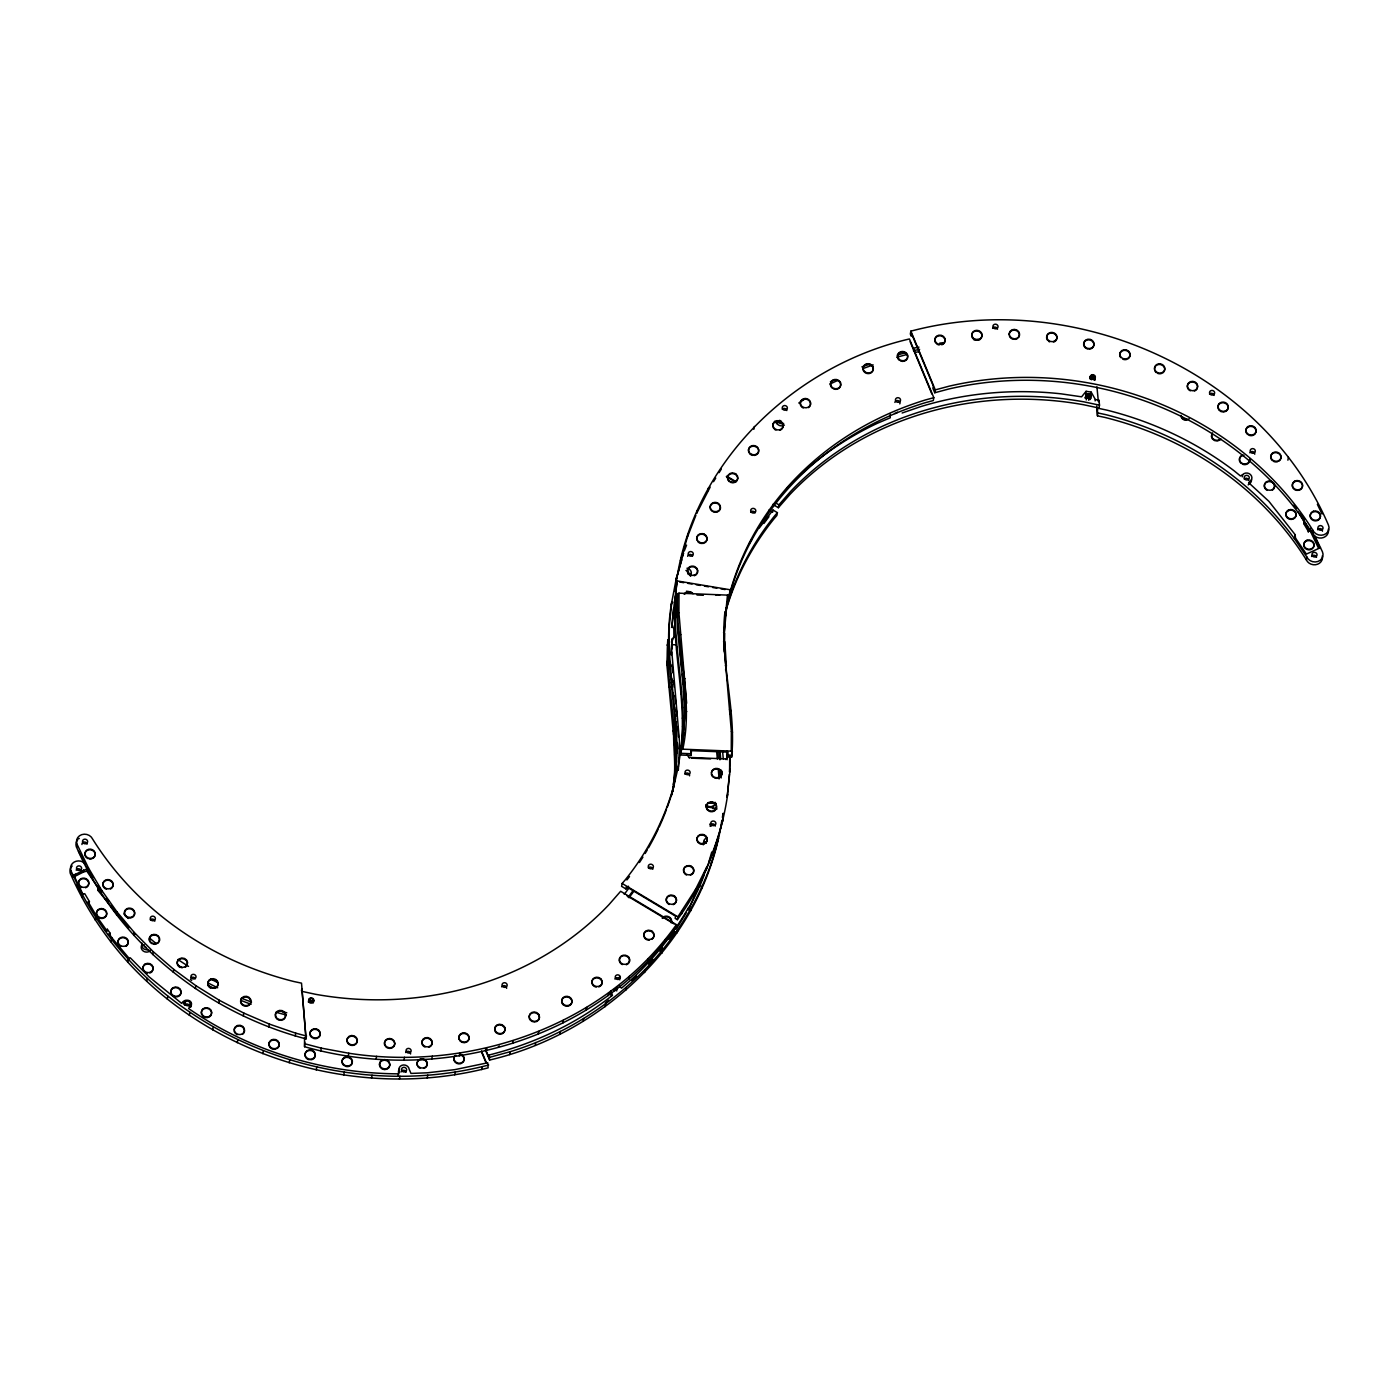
<?xml version="1.0" encoding="UTF-8"?>
<svg xmlns="http://www.w3.org/2000/svg" width="1399" height="1399" viewBox="0 0 1399 1399"><rect width="100%" height="100%" fill="white"/><g stroke="black" fill="none" stroke-linecap="round" stroke-linejoin="round"><path stroke-width="1.5" d="M671.695 794.824C682.345 743.341 665.924 691.456 667.778 639.693L666.868 664.612L673.514 735.017M671.852 794.789C686.384 730.785 659.803 665.994 671.835 601.762L668.862 629.655M672.692 791.309C684.706 736.678 666.956 681.733 669.404 626.787M671.905 639.256L671.293 654.872L671.905 639.256L673.898 637.245L673.811 629.218L672.202 624.584L674.388 602.147M677.256 580.952C668.774 636.685 688.763 692.313 681.103 747.993C687.399 692.225 667.76 636.615 677.256 580.952L730.313 589.783L729.771 592.651M724.979 611.555C719.313 660.171 736.469 708.471 731.642 757.069L727.078 756.876L727.777 752.12L691.578 750.668L690.896 755.425L680.439 755.005C691.736 702.438 675.105 649.538 676.854 596.708L677.641 593.683L679.022 593.176L727.48 595.117L728.669 595.729L725.364 616.452L727.48 595.117M677.641 593.683C675.07 645.726 694.044 697.436 682.799 749.182L681.4 749.689L680.439 755.005M684.478 707.911L685.265 703.749L686.647 703.19L678.917 612.71L679.022 593.176M690.896 755.425L690.931 749.619M721.15 777.984L720.835 769.765M721.692 775.133L721.709 770.866L721.167 773.734M727.095 759.744L727.113 751.071M727.655 752.645L727.637 756.894L725.521 759.517M729.701 755.408L729.596 772.213L730.208 756.737M732.429 751.735L731.257 751.123L731.362 731.59L723.633 641.109L724.804 641.669L726.361 665.889L725.574 670.069M731.642 757.069L731.66 752.924M398.208 1076.058L398.925 1069.973A5.194 4.652 10.7 0 1 403.472 1064.971A5.194 4.652 10.7 0 1 409.19 1069.291L410.974 1073.435L427.447 1072.788L454.745 1069.658L487.744 1062.785L488.129 1067.857C360.732 1100.698 216.723 1059.585 127.781 962.127L128.323 959.277L130.282 957.825L149.081 976.852L181.643 1003.38C184.616 997.872 194.531 999.778 190.596 1007.158L190.894 1005.374M190.876 1006.283L191.313 1003.135M309.546 1002.593L308.794 999.813L310.875 998.501A2.588 2.326 10.7 0 1 312.764 999.061L313.166 1002.349M1009.151 335.06L1009.186 333.854A5.159 4.634 10.7 0 1 1019.381 334.378M1090.818 395.76L1088.562 398.26A2.588 2.326 10.7 0 1 1086.656 397.701C1083.088 394.693 1090.188 391.458 1090.818 395.76C1092.339 403.454 1087.897 391.318 1085.292 397.736A2.588 2.326 10.7 0 1 1090.276 399.24M1090.276 378.412C1089.034 372.484 1099.159 376.961 1093.616 379.846M672.237 641.599L672.342 639.885L671.625 649.311M673.269 784.489C676.731 765.288 672.587 745.807 673.846 726.711M674.738 780.974L675.035 776.742M678.55 762.298L678.847 758.031M678.358 770.062L679.564 742.484L671.835 652.004M724.927 622.782L723.913 637.542L726.151 612.272M398.925 1069.973L398.628 1073.837C324.218 1073.575 249.861 1050.999 188.638 1008.557L191.296 1004.045M671.782 626.804L673.566 608.46M675.822 585.709L675.245 591.637L676.364 582.841L675.822 585.709C691.158 464.241 792.341 366.031 909.402 338.96L933.815 397.701L933.273 400.569L925.106 402.755A317.59 285.204 10.7 0 0 729.946 593.526L728.284 600.468L730.488 590.658A317.59 285.204 10.7 0 1 925.648 399.887L933.815 397.701M729.404 774.294L727.165 797.238L730.138 769.345M728.057 598.755L728.669 595.729M677.92 768.873L681.645 745.125M681.4 749.689L685.37 712.039L683.709 679.529L685.055 678.585M725.382 614.441L726.308 607.691M301.45 990.859L301.869 988.621L306.049 1038.897C206.597 1012.754 117.726 942.454 76.578 847.269A8.446 7.59 10.7 0 1 77.697 839.767M1248.24 484.928L1249.814 481.536A5.194 4.652 10.7 0 0 1250.461 474.558A5.194 4.652 10.7 0 0 1242.697 474.611L1240.423 475.957L1234.145 470.816A322.767 289.855 10.7 0 0 1106.731 410.099L1097.55 408.141L1097.131 410.379L1096.729 406.042M1098.862 401.286L1099.037 400.324L1095.365 399.537L1091.185 392.122L1086.096 391.3L1081.602 396.826L1061.194 393.853A322.767 289.855 10.7 0 0 920.787 406.584L902.128 413.002M127.781 962.127C104.226 935.966 84.709 906.272 70.58 874.008L71.122 871.157A8.446 7.59 10.7 0 1 84.605 863.131M76.578 847.269L77.12 844.419A8.446 7.59 10.7 0 1 81.702 834.643A8.446 7.59 10.7 0 1 92.684 839.173A317.59 285.204 10.7 0 0 294 981.556L301.519 983.147L306.049 1038.897M74.864 877.173L75.406 874.305L87.175 868.814L93.243 877.75M82.996 894.363L73.64 874.952L73.22 877.19L83.101 872.224L83.52 869.986M81.876 897.459L82.419 894.608L71.122 871.157M128.743 928.044L97.93 890.394L97.685 887.141L86.755 871.052L87.175 868.814M77.12 844.419L88.417 867.87L87.875 870.72L86.581 866.611M88.994 903.806L89.414 901.568L84.727 893.664L82.419 894.608C157.877 1035.715 335.83 1105.175 488.671 1065.006M97.93 890.394L98.367 888.173L100.973 891.495M95.237 920.07L95.779 917.202M96.496 918.916L96.916 916.695L88.277 902.093M101.235 893.331L101.777 890.463L88.417 867.87M106.936 931.507L107.356 929.268L105.205 930.475M109.856 935.634L110.276 933.395L107.356 929.268M110.573 941.667L112.165 938.169L129.303 958.542M101.777 890.463L117.114 912.078L116.572 914.929L117.621 914.281M117.114 912.078L134.321 932.521L133.779 935.389L134.759 934.672M146.72 981.294L147.262 978.443M152.718 954.555L153.26 951.705L134.321 932.521M167.285 999.061L167.828 996.193M173.284 972.322L173.826 969.455L153.26 951.705M183.916 1001.876L183.496 1004.097L184.021 1003.345M184.738 1002.733L185.158 1000.495M189.337 1015.272L189.879 1012.421M195.335 988.533L195.877 985.683L173.826 969.455M212.718 1029.856L213.26 1027.006M218.716 1003.118L219.258 1000.25L195.877 985.683M237.253 1042.692L237.795 1039.824M243.269 1015.954L243.793 1013.086L219.258 1000.25M262.82 1053.692L263.362 1050.824M268.818 1026.953L269.36 1024.085L243.793 1013.086M289.208 1062.785L289.75 1059.917M295.206 1036.047L295.749 1033.179L269.36 1024.085M308.794 999.813L308.375 1002.051L310.438 1000.74A2.588 2.326 10.7 0 1 312.344 1001.299L313.131 1002.296L313.551 1000.058M308.724 1001.544L309.144 999.306M309.214 1001.142L309.634 998.903M309.791 1000.862L310.211 998.624M312.362 1001.317L312.764 999.061M304.755 1042.028L304.562 1046.714C436.82 1084.487 594.488 1042.028 675.857 927.502L676.399 924.652L620.649 891.285L609.002 904.593A317.59 285.204 10.7 0 1 315.509 994.287L301.974 991.384M312.799 1001.754L313.236 999.516M304.562 1046.714L304.51 1037.516M313.289 1002.891L313.708 1000.652M316.244 1069.903L316.786 1067.052M320.773 1050.981L321.298 1048.131L305.104 1043.864M343.752 1075.027L344.294 1072.159M348.281 1056.088L348.823 1053.237C470.081 1071.949 604.071 1026.586 676.399 924.652M371.539 1078.069L372.082 1075.219M376.069 1059.148L376.611 1056.297M399.432 1079.066L399.974 1076.198M403.961 1060.145L404.503 1057.277M427.22 1077.982L427.762 1075.114M431.749 1059.043L432.291 1056.193M454.727 1074.817L455.27 1071.949M459.257 1055.895L459.799 1053.027M481.763 1069.605L482.305 1066.737M486.292 1050.684L486.835 1047.816M610.576 990.894L612.465 995.301C576.405 1023.858 533.771 1043.794 489.23 1054.968L488.811 1057.207L485.47 1049.198M721.867 820.269C704.327 938.886 604.106 1033.336 489.598 1060.04L489.23 1054.968M509.638 1054.566L510.18 1051.698C609.422 1021.34 694.551 940.513 718.474 837.984L717.932 840.834M512.681 1043.444L513.223 1040.594M535.187 1045.368L535.73 1042.5M538.23 1034.263L538.772 1031.395M559.722 1034.281L560.265 1031.413M562.783 1023.159L563.307 1020.308M583.103 1021.357L583.645 1018.489M586.146 1010.253L586.688 1007.385M682.974 555.77L683.516 552.92L676.014 579.938L681.803 559.81M681.068 558.166L680.526 561.016L687.486 536.849L695.88 515.322M673.584 786.553A317.59 285.204 10.7 0 1 624.741 880.478L622.135 883.468L621.593 886.336L625.983 888.96L628.396 886.197M674.86 602.917L675.402 600.049M687.486 536.849L688.028 533.998M671.66 627.434L672.202 624.584M667.673 660.433L666.868 664.612L668.057 665.172M668.722 654.854L669.264 652.004M674.72 628.116L675.262 625.266M676.731 617.449L677.518 613.269L678.917 612.71M697.192 510.513L696.65 513.363L710.167 487.114M625.983 888.96L626.402 886.721L675.577 916.153L675.157 918.374L677.343 919.685C704.274 882.961 721.062 839.33 727.707 794.37M673.898 637.245L671.363 642.106M605.137 1006.685L605.68 1003.835M608.18 995.581L608.722 992.73M669.544 682.415L668.757 686.594L669.929 687.101M670.593 676.836L671.135 673.968M676.591 650.098L677.133 647.23M678.62 639.413L679.407 635.251L680.788 634.639M707.946 490.717L708.489 487.866M674.913 721.132L675.437 718.264M680.911 694.376L681.435 691.526M682.922 683.709L683.709 679.529M625.703 990.387L626.245 987.537M628.746 979.283L629.288 976.415M674.615 755.093L675.402 750.913M676.451 745.335L676.994 742.467M682.45 718.596L682.992 715.728M674.72 763.399L675.507 759.22M676.574 753.641L677.099 750.773M682.572 726.903L683.097 724.035M684.583 716.218L685.37 712.039L686.769 711.566M675.105 774.731L675.647 771.863M683.132 737.308L683.919 733.146L685.3 732.744M677.623 770.115L678.165 767.264M644.642 972.55L645.184 969.699M647.685 961.445L648.227 958.595M689.34 758.066L687.066 754.533M753.816 429.301L754.358 426.45M727.375 602.147L726.833 604.998L730.313 589.783M661.832 953.314L662.374 950.463M664.875 942.209L665.417 939.359M674.948 931.524L668.739 939.376M677.343 919.685L677.885 916.835L695.583 889.362L706.88 866.715L706.338 869.566M677.168 932.801L677.693 929.933M681.68 913.879L682.222 911.011M784.402 425.086A5.194 4.652 10.7 0 1 777.179 423.845L777.599 421.624A5.194 4.652 10.7 0 0 783.65 423.407M688.203 910.032C701.441 880.583 715.186 850.697 722.986 819.062L722.444 821.913M690.511 911.134L691.054 908.283M695.041 892.212L695.583 889.362M729.876 714.347L730.663 710.167L729.491 709.66M699.413 887.561L699.955 884.693M725.416 612.447A317.59 285.204 10.7 0 1 774.259 518.522L776.865 515.532L777.407 512.664L773.017 510.04L772.598 512.279L768.96 510.093M701.808 888.487L702.35 885.637M710.972 865.002L711.514 862.151M778.351 507.715L778.893 504.847L790.54 491.539A317.59 285.204 10.7 0 1 1084.033 401.863L1099.492 405.168L1098.967 408.036L1083.491 404.713A317.59 285.204 10.7 0 0 789.998 494.407L778.351 507.715L772.773 504.374M715.484 846.08L716.026 843.23M722.636 816.159L723.178 813.291L722.391 817.418M837.004 380.738L829.974 384.06M934.742 392.752L935.284 389.884L949.344 386.124A317.59 285.204 10.7 0 1 1312.839 530.221A8.446 7.59 10.7 0 0 1323.839 534.768A8.446 7.59 10.7 0 0 1328.42 524.992C1261.566 369.144 1072.001 288.351 910.871 331.143L910.329 333.994L911.256 336.215L911.676 333.976L933.325 386.107L932.906 388.327L934.742 392.752L948.802 388.992A317.59 285.204 10.7 0 1 1299.828 514.71L1312.314 533.089A8.446 7.59 10.7 0 0 1328.316 529.119M1085.676 393.539L1086.096 391.3M1085.292 398.348L1085.904 394.92M1085.834 396.651L1086.254 394.413M1086.306 396.249L1086.726 394.011M1089.891 378.867L1090.311 376.628M1086.236 399.939L1086.656 397.701M1086.901 395.969L1087.32 393.749M1090.66 376.121C1088.317 380.003 1094.595 375.579 1094.805 379.706M1090.713 377.957L1091.133 375.719M1087.548 395.847L1087.967 393.609M1091.307 377.678L1091.727 375.439M1088.23 395.882L1088.649 393.644M1091.954 377.555L1092.374 375.317M1088.877 396.074L1089.296 393.836M1092.636 377.59L1093.056 375.352M1088.614 400.184L1088.999 398.173M1089.454 396.407L1089.873 394.168M1093.266 377.782L1093.703 375.544M1089.908 396.861L1090.328 394.623M1089.856 399.694L1090.66 395.165M1090.765 394.343L1091.185 392.122M1093.843 378.115L1094.28 375.876M1094.315 378.569L1094.735 376.331M1094.648 379.112L1095.067 376.873M1094.787 380.318L1095.225 377.468M1095.12 400.883L1095.365 399.537M1322.317 555.858A8.446 7.59 10.7 0 1 1306.316 559.827A317.59 285.204 10.7 0 0 1105 417.444L1097.481 415.853L1097.55 408.141M1242.277 476.849L1242.697 474.611M1287.884 460.184L1288.427 457.333M1294.757 536.954L1295.177 534.715L1268.963 501.402L1248.66 482.69L1249.814 481.536M1318.54 548.216L1310.129 530.746L1308.397 531.463L1303.711 523.541L1304.13 521.32L1308.817 529.224L1308.275 532.092M1306.316 559.827L1306.841 556.959L1294.372 538.58A317.59 285.204 10.7 0 0 1105.542 414.594L1098.023 412.985M1312.314 533.089L1312.839 530.221M671.293 604.63L676.556 577.087M674.353 602.339L676.347 591.952M678.463 766.005L673.041 789.421A317.59 285.204 10.7 0 1 667.201 807.538M709.048 861.382L711.741 852.026M342.038 1061.072L342.528 1059.288A5.159 4.634 10.7 0 1 352.373 1060.967L352.233 1062.82A5.159 4.634 10.7 0 1 351.166 1064.989M684.268 550.961L686.559 545.085M699.535 886.931L704.082 875.267M688.325 909.402L698.591 888.802M713.507 481.693L715.728 478.091M719.069 472.67L721.307 469.067M688.745 907.164C671.293 937.837 648.559 965.485 621.488 988.149L618.9 985.63M676.172 929.111L686.122 912.987M748.92 544.071L751.875 539.384M725.294 665.732L726.361 665.889M1212.531 432.886L1211.866 434.32A5.159 4.634 10.7 0 0 1219.648 440.195L1220.628 439.373M759.325 527.948L773.017 510.04M763.906 523.453L768.925 516.721M628.186 897.214L633.187 890.481M629.008 897.756L634.009 891.041M659.856 951.25L662.392 947.857M777.407 512.664L774.801 515.654A317.59 285.204 10.7 0 0 725.959 609.579M648.489 963.981L652.756 959.207M631.841 980.682L636.528 976.257M157.422 943.486L158.402 942.681A5.159 4.634 10.7 0 0 151.302 935.791L150.34 936.596A5.159 4.634 10.7 0 0 152.316 943.835M151.757 971.833L151.005 972.462A5.159 4.634 10.7 0 1 149.833 973.005M1226.818 410.589L1227.045 410.414A5.159 4.634 10.7 0 0 1226.224 403.839A5.159 4.634 10.7 0 0 1218.984 404.328L1218.302 405.343A5.159 4.634 10.7 0 0 1226.084 411.219M1220.732 438.761L1219.771 439.566A5.159 4.634 10.7 0 1 1211.989 433.69M132.87 916.957L133.43 916.502A5.159 4.634 10.7 0 0 130.806 908.93A5.159 4.634 10.7 0 0 124.406 914.002A5.159 4.634 10.7 0 0 132.433 917.289M126.015 946.266L127.012 945.479A5.159 4.634 10.7 0 0 126.697 939.184A5.159 4.634 10.7 0 0 119.754 938.677A5.159 4.634 10.7 0 0 118.845 944.867M605.295 1002.891L608.67 1000.215M798.777 403.017L805.509 398.54M110.416 889.012L111.5 888.33A5.159 4.634 10.7 0 0 110.993 881.195A5.159 4.634 10.7 0 0 103.334 882.612A5.159 4.634 10.7 0 0 106.499 889.257M1299.828 514.71L1300.895 514.08L1304.533 519.449M1294.372 538.58L1295.439 537.968L1295.177 534.715M110.661 906.587L111.728 905.992M113.581 910.714L114.666 910.119M108.125 934.602L110.276 933.395M830.411 381.822L833.979 379.863M85.496 887.77L86.668 887.228A5.159 4.634 10.7 0 0 87.752 880.758A5.159 4.634 10.7 0 0 80.547 879.516A5.159 4.634 10.7 0 0 79.481 885.987M312.694 1002.751L310.123 1002.926M87.14 902.6L89.414 901.568M1303.711 523.541L1304.847 523.034L1298.359 512.069M1308.817 529.224L1310.548 528.507M78.519 851.292L84.709 862.728M73.045 875.179L75.406 874.305M1320.481 547.708L1306.369 554.074L1295.439 537.968M861.906 366.87L869.706 364.072M863.428 368.409L873.186 364.894M83.101 872.224L86.755 871.052M897.319 354.996L905.38 352.793M896.899 357.235L906.972 354.472M490.14 1057.189L510.18 1051.698M912.708 348.316L918.951 347.127M913.442 350.589L919.633 349.383M915.086 352.426L919.213 351.621M939.743 343.105L943.975 342.633M973.669 339.695L980.087 339.45M696.982 595.012L703.382 595.274M671.66 644.659L675.909 644.817M682.799 749.182L731.257 751.123M680.718 753.309L691.001 753.729M727.2 755.18L731.747 755.355M689.445 757.436L725.644 758.888M691.456 758.153L710.622 758.923M707.754 803.078L716.183 803.428M673.059 730.89L674.126 731.03M679.687 582.019L683.814 582.701M687.941 583.383L692.068 584.065M696.195 584.765L700.322 585.447M704.449 586.129L708.576 586.811M712.703 587.51L716.83 588.192M720.957 588.874L725.084 589.556M686.472 591.2L690.599 591.882M706.338 806.768L716.655 808.482M712.616 808.465L716.848 809.164M321.298 1048.131L348.823 1053.237M295.749 1033.179L306.591 1036.047M713.193 511.859L714.487 512.244A5.159 4.634 10.7 0 0 718.456 504.13L717.302 503.465A5.159 4.634 10.7 0 0 712.039 511.195M731.362 731.59L732.551 732.149M666.991 645.026L668.162 645.639M723.51 632.733L724.699 633.38L724.402 651.899M750.686 454.553L751.49 455.007A5.159 4.634 10.7 0 0 752.767 455.392M686.524 875.005L685.37 874.34A5.159 4.634 10.7 0 1 689.34 866.226L690.634 866.611A5.159 4.634 10.7 0 1 690.459 875.214M668.057 903.806L669.212 904.471M775.955 503.098L778.893 504.847M726.728 476.132L735.822 481.571M726.308 476.587L735.612 482.148M622.135 883.468L677.885 916.835M626.752 895.622L674.108 923.952M190.421 979.44L191.698 980.384M1090.59 378.954L1091.063 379.409A2.588 2.326 10.7 0 0 1091.64 379.741M774.591 421.326L777.179 423.845M774.591 429.301L774.714 429.423A5.159 4.634 10.7 0 0 775.868 430.105M122.885 920.559L126.854 925.264M106.219 898.158L108.842 901.498M1293.865 505.126L1296.208 508.432M96.916 916.695L106.272 929.88M109.209 934.007L112.165 938.169M98.052 885.515L100.221 889.152M1317.368 504.339L1322.038 514.045M1314.868 536.044L1322.422 551.731A8.446 7.59 10.7 0 1 1317.841 561.506A8.446 7.59 10.7 0 1 1306.841 556.959M1311.475 530.448L1319.904 547.918M76.962 884.955L81.632 894.661M610.156 993.133L611.415 996.071M910.871 331.143L935.284 389.884M910.189 341.793L931.856 393.923M485.54 1050.247L489.598 1060.04M481.501 1050.999L486.502 1063.013M481.623 1052.188L485.68 1061.981M459.099 1039.614L458.785 1038.425A5.159 4.634 10.7 0 1 468.682 1036.554L469.015 1037.743A5.159 4.634 10.7 0 1 459.764 1040.699M673.968 739.144L675.105 749.462M717.635 751.228L718.247 757.454M716.55 750.686L717.355 758.992M679.704 647.142L681.925 669.964M682.327 674.126L683.342 684.496M673.566 680.876L674.178 687.101M674.983 695.408L675.804 703.714M676.417 709.94L677.011 716.166M673.129 692.697L673.531 696.842M674.545 707.212L674.948 711.374M675.962 721.744L676.364 725.906M1099.037 400.324L1099.492 405.168M1096.938 386.876L1098.355 401.688M1096.676 407.389L1097.481 415.853M673.164 720.52L673.566 724.699M722.566 750.896L723.266 758.888M720.013 751.001L720.695 758.94M719.296 751.858L719.978 759.814M719.261 769.38L719.943 777.319M718.247 769.013L719.086 778.963M678.165 629.235L679.197 641.179M672.15 664.805L672.832 672.762M670.401 662.444L670.751 666.414M671.765 678.34L672.115 682.31M674.703 739.249L674.965 743.359M683.936 690.721L684.758 703.242M677.833 726.571L678.498 736.993M677.431 742.589L677.833 748.832M890.184 414.366L890.289 417.776L877.61 423.18A322.767 289.855 10.7 0 0 786.57 488.426M626.315 964.785A5.159 4.634 10.7 0 0 628.571 957.755L627.644 956.846A5.159 4.634 10.7 0 0 620.282 963.002L621.226 963.911A5.159 4.634 10.7 0 0 622.38 964.576M561.681 1000.705A5.159 4.634 10.7 0 1 567.977 997.085A5.159 4.634 10.7 0 1 571.649 1003.223A5.159 4.634 10.7 0 1 564.724 1005.759M563.57 1005.094A5.159 4.634 10.7 0 1 562.643 1004.185L561.978 1003.1A5.159 4.634 10.7 0 1 561.664 1001.911M598.842 986.907A5.159 4.634 10.7 0 0 601.098 979.895L600.171 978.985A5.159 4.634 10.7 0 0 592.249 980.489A5.159 4.634 10.7 0 0 596.201 987.082M782.251 409.207A2.588 2.326 10.7 0 1 786.815 410.572M894.888 402.422A2.588 2.326 10.7 0 1 898.158 400.656A2.588 2.326 10.7 0 1 899.802 403.874M900.484 360.942A5.159 4.634 10.7 0 0 907.654 356.395L907.339 355.206A5.159 4.634 10.7 0 0 897.441 355.871M899.33 360.277A5.159 4.634 10.7 0 1 898.403 359.368L897.756 358.284A5.159 4.634 10.7 0 1 897.424 357.095M754.113 455.462A5.159 4.634 10.7 0 0 757.681 448.187L756.754 447.295A5.159 4.634 10.7 0 0 748.745 452.349M750.336 454.343A5.159 4.634 10.7 0 1 749.392 453.433M808.447 407.634A5.159 4.634 10.7 0 0 809.531 401.163A5.159 4.634 10.7 0 0 802.327 399.922A5.159 4.634 10.7 0 0 801.242 406.392L802.169 407.301A5.159 4.634 10.7 0 0 803.323 407.966M779.803 430.297A5.159 4.634 10.7 0 0 782.058 423.285L781.132 422.376A5.159 4.634 10.7 0 0 773.787 428.531M833.524 388.905A5.159 4.634 10.7 0 0 840.362 383.186L839.715 382.102A5.159 4.634 10.7 0 0 832.003 381.245A5.159 4.634 10.7 0 0 832.37 388.24M651.864 939.324A5.159 4.634 10.7 0 0 652.021 931.944L650.867 931.279A5.159 4.634 10.7 0 0 644.677 938.082L645.604 938.991A5.159 4.634 10.7 0 0 649.398 940.111M497.747 1033.739A5.159 4.634 10.7 0 0 504.602 1028.003L503.955 1026.918A5.159 4.634 10.7 0 0 494.686 1029.874L495.019 1031.08A5.159 4.634 10.7 0 0 496.593 1033.074M405.675 1052.555A2.588 2.326 10.7 0 1 410.589 1054.007M501.699 986.872A2.588 2.326 10.7 0 1 506.613 988.324M428.881 1047.239A5.159 4.634 10.7 0 0 432.099 1042.5L431.784 1041.311A5.159 4.634 10.7 0 0 421.903 1041.975L421.868 1043.182A5.159 4.634 10.7 0 0 424.929 1047.029M347.354 1038.757A5.159 4.634 10.7 0 1 357.2 1040.436L357.182 1041.66A5.159 4.634 10.7 0 1 351.324 1045.368A5.159 4.634 10.7 0 1 346.987 1039.912L347.477 1038.128A5.159 4.634 10.7 0 1 357.322 1039.824L357.287 1041.031A5.159 4.634 10.7 0 1 351.429 1044.738A5.159 4.634 10.7 0 1 347.109 1039.282M393.574 1046.784A5.159 4.634 10.7 0 0 394.64 1044.616L394.78 1042.78A5.159 4.634 10.7 0 0 384.585 1042.255L384.445 1044.091A5.159 4.634 10.7 0 0 384.76 1045.28M392.612 1047.589A5.159 4.634 10.7 0 1 385.407 1046.365M384.463 1042.867A5.159 4.634 10.7 0 1 394.675 1043.409M319.077 1037.044A5.159 4.634 10.7 0 0 319.776 1036.029L320.266 1034.246A5.159 4.634 10.7 0 0 310.456 1031.36L309.966 1033.127A5.159 4.634 10.7 0 0 311.855 1037.533M318.115 1037.848A5.159 4.634 10.7 0 1 313.009 1038.198M310.333 1031.972A5.159 4.634 10.7 0 1 320.144 1034.875M614.878 979.003A2.588 2.326 10.7 0 1 619.792 979.842M872.137 372.012A5.159 4.634 10.7 0 1 863.952 371.592L863.305 370.508A5.159 4.634 10.7 0 1 872.242 366.346L872.889 367.43A5.159 4.634 10.7 0 1 872.819 370.997M394.763 1043.986A5.159 4.634 10.7 0 1 384.55 1043.462M319.899 1035.4A5.159 4.634 10.7 0 1 310.088 1032.514M687.643 556.295A2.588 2.326 10.7 0 1 692.592 555.963M730.505 482.375A5.159 4.634 10.7 0 0 735.769 474.663L734.615 473.999A5.159 4.634 10.7 0 0 729.351 481.711M694.376 575.776A5.159 4.634 10.7 0 0 694.551 567.172L693.257 566.805A5.159 4.634 10.7 0 0 688.343 573.992M690.424 575.566A5.159 4.634 10.7 0 1 689.287 574.902M697.699 541.483A5.159 4.634 10.7 0 0 699.78 543.057L701.074 543.442A5.159 4.634 10.7 0 0 703.889 534.663L702.595 534.278A5.159 4.634 10.7 0 0 697.034 540.399M750.686 512.051A2.588 2.326 10.7 0 1 755.093 512.803M648.279 867.852A2.588 2.326 10.7 0 1 652.843 869.199M684.741 774.119A2.588 2.326 10.7 0 1 689.55 775.85M710.22 826.372A2.588 2.326 10.7 0 1 712.493 823.889A2.588 2.326 10.7 0 1 715.344 826.04M684.216 594.313A5.159 4.634 10.7 0 1 688.343 591.707L689.69 591.76A5.159 4.634 10.7 0 1 693.065 593.718M684.776 593.928A5.159 4.634 10.7 0 1 688.238 592.319L689.567 592.389A5.159 4.634 10.7 0 1 692.015 593.438M716.043 595.362A2.588 2.326 10.7 0 1 719.681 595.327M673.146 904.681A5.159 4.634 10.7 0 0 674.475 896.759L673.321 896.094A5.159 4.634 10.7 0 0 667.131 902.897M666.466 809.514A317.59 285.204 10.7 0 1 659.139 827.141M658.247 829.065A317.59 285.204 10.7 0 1 648.419 847.951M647.352 849.805A317.59 285.204 10.7 0 1 645.166 853.477M642.928 857.115A317.59 285.204 10.7 0 1 639.448 862.518M629.515 876.543A317.59 285.204 10.7 0 1 626.892 879.971M711.409 772.808A5.159 4.634 10.7 0 1 716.813 769.048A5.159 4.634 10.7 0 1 721.639 773.752A5.159 4.634 10.7 0 1 717.075 778.334L715.728 778.264A5.159 4.634 10.7 0 1 714.434 777.879M713.28 777.214A5.159 4.634 10.7 0 1 711.374 774.032M78.694 838.823A8.446 7.59 10.7 0 1 79.253 838.421M285.274 1017.073A5.159 4.634 10.7 0 1 275.463 1014.17L275.83 1013.016A5.159 4.634 10.7 0 1 285.641 1015.919L285.151 1017.703A5.159 4.634 10.7 0 1 275.341 1014.8L275.708 1013.645A5.159 4.634 10.7 0 1 285.518 1016.548M214.764 988.411A5.159 4.634 10.7 0 0 216.897 987.064L217.597 986.033A5.159 4.634 10.7 0 0 208.853 980.979L208.154 981.993A5.159 4.634 10.7 0 0 210.812 988.201M185.35 967.146A5.159 4.634 10.7 0 0 186.312 966.324L187.011 965.31A5.159 4.634 10.7 0 0 179.229 959.434L178.268 960.239A5.159 4.634 10.7 0 0 180.226 967.478M156.251 944.045A5.159 4.634 10.7 0 1 153.61 944.22M87.98 858.601A5.159 4.634 10.7 0 1 85.741 851.676A5.159 4.634 10.7 0 1 93.576 851.152A5.159 4.634 10.7 0 1 93.103 858.252M91.914 858.794A5.159 4.634 10.7 0 1 89.274 858.986M81.964 844.506A2.588 2.326 10.7 0 1 84.237 842.023A2.588 2.326 10.7 0 1 87.088 844.174M190.911 977.988A2.588 2.326 10.7 0 1 195.318 978.74M150.253 919.808A2.588 2.326 10.7 0 1 154.817 921.154M1298.569 490.384A5.159 4.634 10.7 0 0 1302.172 484.299A5.159 4.634 10.7 0 0 1294.897 481.641L1293.813 482.323A5.159 4.634 10.7 0 0 1297.24 490.454M1313.206 520.445A5.159 4.634 10.7 0 0 1320.411 516.511A5.159 4.634 10.7 0 0 1313.381 511.859L1312.21 512.401A5.159 4.634 10.7 0 0 1312.052 519.781M1163.723 371.522A5.159 4.634 10.7 0 1 1154.595 367.605M1196.582 389.062A5.159 4.634 10.7 0 1 1187.821 383.991L1188.52 382.976A5.159 4.634 10.7 0 1 1197.264 388.048L1196.46 389.674A5.159 4.634 10.7 0 1 1194.309 391.038M1162.639 372.956A5.159 4.634 10.7 0 0 1163.601 372.151L1164.405 370.508A5.159 4.634 10.7 0 0 1161.747 364.282A5.159 4.634 10.7 0 0 1154.962 366.451L1154.472 368.234A5.159 4.634 10.7 0 0 1154.455 369.441M1161.45 373.498A5.159 4.634 10.7 0 1 1157.515 373.306M1156.361 372.624A5.159 4.634 10.7 0 1 1154.787 370.63M1154.857 367.08A5.159 4.634 10.7 0 1 1161.625 364.912A5.159 4.634 10.7 0 1 1164.283 371.137M1129.71 356.378A5.159 4.634 10.7 0 1 1119.899 353.492M974.788 339.817A5.159 4.634 10.7 0 0 981.923 336.494L981.958 335.288A5.159 4.634 10.7 0 0 976.257 330.986A5.159 4.634 10.7 0 0 971.728 335.97L972.043 337.159A5.159 4.634 10.7 0 0 973.634 339.153M941.807 344.784A5.159 4.634 10.7 0 0 945.042 340.044L944.71 338.855A5.159 4.634 10.7 0 0 934.812 340.726L935.127 341.916A5.159 4.634 10.7 0 0 935.791 343M939.166 344.958A5.159 4.634 10.7 0 1 936.718 343.909M1019.486 334.973A5.159 4.634 10.7 0 1 1009.274 334.448L1009.291 333.224A5.159 4.634 10.7 0 1 1019.504 333.749L1019.364 335.603A5.159 4.634 10.7 0 1 1018.297 337.771M1053.622 342.073A5.159 4.634 10.7 0 0 1056.472 339.712L1056.962 337.928A5.159 4.634 10.7 0 0 1052.625 332.49A5.159 4.634 10.7 0 0 1046.767 336.18L1046.749 337.404A5.159 4.634 10.7 0 0 1056.577 339.083M1049.687 341.881A5.159 4.634 10.7 0 1 1048.533 341.216M1047.606 340.307A5.159 4.634 10.7 0 1 1046.627 338.033L1046.644 336.809A5.159 4.634 10.7 0 1 1052.503 333.102A5.159 4.634 10.7 0 1 1056.84 338.558M1017.335 338.575A5.159 4.634 10.7 0 1 1014.852 339.362M1013.506 339.292A5.159 4.634 10.7 0 1 1009.483 336.25M1317.578 529.766A2.588 2.326 10.7 0 1 1322.475 531.218M1249.832 452.786A2.588 2.326 10.7 0 1 1254.746 454.22M1209.523 394.081A2.588 2.326 10.7 0 1 1214.087 395.427M1093.616 345.868A5.159 4.634 10.7 0 1 1083.788 342.965M1089.349 349.103A5.159 4.634 10.7 0 0 1093.493 346.497L1093.983 344.714A5.159 4.634 10.7 0 0 1084.173 341.811L1083.683 343.594A5.159 4.634 10.7 0 0 1088.002 349.033M1084.05 342.44A5.159 4.634 10.7 0 1 1093.861 345.343M1190.374 390.828A5.159 4.634 10.7 0 1 1187.716 384.62L1188.398 383.588A5.159 4.634 10.7 0 1 1197.142 388.66M992.591 328.345A2.588 2.326 10.7 0 1 997.504 329.202M1278.773 461.198A5.159 4.634 10.7 0 0 1280.033 454.745A5.159 4.634 10.7 0 0 1272.863 453.363L1271.883 454.15A5.159 4.634 10.7 0 0 1272.513 460.726M1277.584 461.705A5.159 4.634 10.7 0 1 1273.65 461.425M1248.87 435.211A5.159 4.634 10.7 0 0 1253.994 434.862L1254.955 434.057A5.159 4.634 10.7 0 0 1247.873 427.167L1246.911 427.972A5.159 4.634 10.7 0 0 1247.733 434.547M1127.926 358.844A5.159 4.634 10.7 0 0 1129.588 357.007L1130.077 355.224A5.159 4.634 10.7 0 0 1120.267 352.338L1119.777 354.104A5.159 4.634 10.7 0 0 1120.721 357.602M1126.755 359.386A5.159 4.634 10.7 0 1 1122.82 359.176M1120.144 352.95A5.159 4.634 10.7 0 1 1129.955 355.853M620.317 977.674A5.159 4.634 10.7 0 1 619.023 977.289M703.242 844.856A5.194 4.652 10.7 0 1 704.344 841.446M703.994 843.807A5.194 4.652 10.7 0 1 706.915 837.861M614.581 988.831A2.588 2.326 10.7 0 1 616.749 990.947M706.408 843.037A2.588 2.326 10.7 0 1 707.264 840.344M685.93 570.477A2.588 2.326 10.7 0 1 688.238 574.307M714.102 805.702A5.159 4.634 10.7 0 1 710.657 807.293L709.31 807.24A5.159 4.634 10.7 0 1 705.935 805.282M715.186 802.309A5.159 4.634 10.7 0 1 714.784 804.687M715.274 802.904A5.159 4.634 10.7 0 1 710.762 806.681L709.433 806.611A5.159 4.634 10.7 0 1 706.058 804.652M686.979 568.204A5.194 4.652 10.7 0 1 690.267 575.846M690.599 573.485A5.194 4.652 10.7 0 1 690.914 575.898M85.129 863.62A8.446 7.59 10.7 0 1 86.021 864.704M70.58 874.008A8.446 7.59 10.7 0 1 72.171 866.016M616.802 986.96A2.588 2.326 10.7 0 1 613.706 990.352M629.375 887.421A317.59 285.204 10.7 0 1 624.234 894.328M1186.579 420.26A5.159 4.634 10.7 0 1 1181.211 417.147M1251.458 479.56A5.194 4.652 10.7 0 1 1249.394 483.774M499.513 1046.102A5.159 4.634 10.7 0 1 498.341 1046.644M218.087 982.763A317.59 285.204 10.7 0 1 210.532 978.933M188.533 966.377A317.59 285.204 10.7 0 1 177.935 959.522M156.041 943.398A317.59 285.204 10.7 0 1 149.623 938.117M128.358 918.461A317.59 285.204 10.7 0 1 124.056 914.019M81.562 887.561A5.159 4.634 10.7 0 1 80.408 886.896M286.812 1012.771A322.767 289.855 10.7 0 1 280.517 1011.145M251.54 1002.051A322.767 289.855 10.7 0 1 241.415 998.204M217.702 987.781A322.767 289.855 10.7 0 1 208.084 982.955M182.097 967.898A322.767 289.855 10.7 0 1 178.512 965.572M97.79 916.887A5.159 4.634 10.7 0 1 97.965 910.329A5.159 4.634 10.7 0 1 105.24 910.732A5.159 4.634 10.7 0 1 105.082 917.307L103.981 917.989A5.159 4.634 10.7 0 1 98.839 917.692M176.449 996.91A5.159 4.634 10.7 0 0 179.894 995.301L180.593 994.287A5.159 4.634 10.7 0 0 172.811 988.411L171.832 989.215A5.159 4.634 10.7 0 0 175.102 996.84M242.377 1034.368A5.159 4.634 10.7 0 0 244.038 1032.549L244.528 1030.766A5.159 4.634 10.7 0 0 235.399 1026.849L234.717 1027.863A5.159 4.634 10.7 0 0 237.375 1034.088A5.159 4.634 10.7 0 0 244.143 1031.92M237.253 1034.718A5.159 4.634 10.7 0 1 236.099 1034.053M235.172 1033.144A5.159 4.634 10.7 0 1 234.193 1030.871M234.228 1029.647A5.159 4.634 10.7 0 1 234.595 1028.492L235.277 1027.478A5.159 4.634 10.7 0 1 244.405 1031.395M202.313 1015.604A5.159 4.634 10.7 0 0 210.48 1016.024L211.179 1015.009A5.159 4.634 10.7 0 0 202.418 1009.938L201.736 1010.952A5.159 4.634 10.7 0 0 201.666 1014.52M151.984 971.658A5.159 4.634 10.7 0 0 144.884 964.768L143.922 965.572A5.159 4.634 10.7 0 0 143.8 971.238M147.192 973.197A5.159 4.634 10.7 0 1 144.744 972.148M120.891 946.493A5.159 4.634 10.7 0 1 119.754 945.794M277.072 1048.498A5.159 4.634 10.7 0 0 278.733 1046.662L279.223 1044.896A5.159 4.634 10.7 0 0 269.412 1041.993L268.923 1043.776A5.159 4.634 10.7 0 0 275.9 1049.04M269.29 1042.622A5.159 4.634 10.7 0 1 279.101 1045.508M423.932 1068.399A5.159 4.634 10.7 0 0 427.167 1063.66L426.835 1062.471A5.159 4.634 10.7 0 0 416.954 1063.118M419.997 1068.189A5.159 4.634 10.7 0 1 417.899 1066.615M417.252 1065.531A5.159 4.634 10.7 0 1 416.937 1064.342L417.077 1062.506A5.159 4.634 10.7 0 1 426.957 1061.841L427.272 1063.03A5.159 4.634 10.7 0 1 422.743 1068.014A5.159 4.634 10.7 0 1 417.042 1063.712M462.982 1062.278A5.159 4.634 10.7 0 0 464.066 1058.903L463.751 1057.714A5.159 4.634 10.7 0 0 461.005 1055.038M462.02 1063.1A5.159 4.634 10.7 0 1 454.168 1060.774L453.836 1059.585A5.159 4.634 10.7 0 1 455.899 1055.388M455.042 1055.58A5.159 4.634 10.7 0 0 453.958 1058.956L454.29 1060.145A5.159 4.634 10.7 0 0 464.188 1058.274L463.873 1057.084A5.159 4.634 10.7 0 0 461.128 1054.426M352.356 1062.191A5.159 4.634 10.7 0 1 346.497 1065.898A5.159 4.634 10.7 0 1 342.16 1060.442M350.205 1065.793A5.159 4.634 10.7 0 1 345.081 1066.143M343.927 1065.478A5.159 4.634 10.7 0 1 342.021 1062.278M342.423 1059.917A5.159 4.634 10.7 0 1 352.251 1061.596M184.563 1005.234A2.588 2.326 10.7 0 1 189.477 1006.685M76.158 870.073A2.588 2.326 10.7 0 1 81.09 870.912M398.505 1072.211A5.194 4.652 10.7 0 1 399.589 1068.819M146.423 947.49A2.588 2.326 10.7 0 1 144.254 944.78M286.393 1015.009A322.767 289.855 10.7 0 1 275.9 1012.229M251.12 1004.272A322.767 289.855 10.7 0 1 240.995 1000.442M213.417 988.114A322.767 289.855 10.7 0 1 207.664 985.176M781.376 421.274A2.588 2.326 10.7 0 1 779.68 420.295M662.304 918.391A5.159 4.634 10.7 0 1 668.372 917.237L669.526 917.919A5.159 4.634 10.7 0 1 671.415 922.308M662.409 917.779A5.159 4.634 10.7 0 1 668.495 916.625L669.649 917.289A5.159 4.634 10.7 0 1 671.17 922.833M897.301 412.128A2.588 2.326 10.7 0 1 894.556 413.405M1272.356 490.157A5.159 4.634 10.7 0 0 1273.615 483.722A5.159 4.634 10.7 0 0 1266.445 482.323L1265.465 483.11A5.159 4.634 10.7 0 0 1267.232 490.384M1189.185 418.843A5.159 4.634 10.7 0 1 1181.018 415.328M1249.744 459.012A5.159 4.634 10.7 0 1 1248.66 462.404L1247.698 463.209A5.159 4.634 10.7 0 1 1240.598 456.319L1241.578 455.514A5.159 4.634 10.7 0 1 1242.749 454.955M1249.622 459.641A5.159 4.634 10.7 0 1 1248.538 463.034L1247.576 463.838A5.159 4.634 10.7 0 1 1242.452 464.171M1241.298 463.506A5.159 4.634 10.7 0 1 1240.493 456.948L1241.455 456.126A5.159 4.634 10.7 0 1 1243.938 455.34M709.713 824.098A5.159 4.634 10.7 0 1 711.304 826.092M278.856 1046.05A5.159 4.634 10.7 0 1 269.045 1043.147M310.7 1059.812A5.159 4.634 10.7 0 0 314.827 1057.189L315.317 1055.406A5.159 4.634 10.7 0 0 305.507 1052.503L305.017 1054.286A5.159 4.634 10.7 0 0 305.314 1056.7M309.354 1059.743A5.159 4.634 10.7 0 1 305.979 1057.784M305.384 1053.132A5.159 4.634 10.7 0 1 315.212 1056.035M314.95 1056.56A5.159 4.634 10.7 0 1 305.139 1053.657M148.696 949.624A5.194 4.652 10.7 0 1 142.068 943.171M150.427 950.498A5.194 4.652 10.7 0 1 143.17 950.988A5.194 4.652 10.7 0 1 142.331 944.395M1311.58 556.505A2.588 2.326 10.7 0 1 1316.494 557.344M1244.183 479A2.588 2.326 10.7 0 1 1248.747 480.364M400.971 1072.054A2.588 2.326 10.7 0 1 406.077 1072.316M1312.874 548.268A5.159 4.634 10.7 0 1 1305.145 548.321A5.159 4.634 10.7 0 1 1305.792 541.378L1306.963 540.818A5.159 4.634 10.7 0 1 1313.574 547.254M379.514 1064.027L379.496 1065.251A5.159 4.634 10.7 0 0 389.709 1065.776L389.726 1064.552A5.159 4.634 10.7 0 0 379.514 1064.027M379.636 1063.397L379.619 1064.622A5.159 4.634 10.7 0 0 389.814 1065.146L389.849 1063.939A5.159 4.634 10.7 0 0 379.636 1063.397M422.008 1041.346L421.991 1042.552A5.159 4.634 10.7 0 0 427.692 1046.854A5.159 4.634 10.7 0 0 432.221 1041.87L431.906 1040.681A5.159 4.634 10.7 0 0 422.008 1041.346M982.063 334.658L982.046 335.882A5.159 4.634 10.7 0 1 972.165 336.529L971.833 335.34A5.159 4.634 10.7 0 1 976.38 330.356A5.159 4.634 10.7 0 1 982.063 334.658M310.438 998.589L310.001 1000.827L310.473 998.571M250.946 1001.789L250.578 1002.943A5.159 4.634 10.7 0 1 243.793 1005.112A5.159 4.634 10.7 0 1 241.135 998.903L241.817 997.889A5.159 4.634 10.7 0 1 250.946 1001.789M250.823 1002.418L250.456 1003.573A5.159 4.634 10.7 0 1 243.671 1005.741A5.159 4.634 10.7 0 1 241.013 999.516L241.712 998.501A5.159 4.634 10.7 0 1 250.823 1002.418M187.134 964.68L186.434 965.712A5.159 4.634 10.7 0 1 179.194 966.184A5.159 4.634 10.7 0 1 178.373 959.627L179.352 958.805A5.159 4.634 10.7 0 1 187.134 964.68M180.698 993.657L180.016 994.672A5.159 4.634 10.7 0 1 172.776 995.161A5.159 4.634 10.7 0 1 171.955 988.586L172.916 987.781A5.159 4.634 10.7 0 1 180.698 993.657M208.958 980.349L208.276 981.364A5.159 4.634 10.7 0 0 217.02 986.435L217.719 985.421A5.159 4.634 10.7 0 0 208.958 980.349M202.54 1009.326L201.858 1010.34A5.159 4.634 10.7 0 0 210.602 1015.412L211.284 1014.38A5.159 4.634 10.7 0 0 202.54 1009.326M1219.106 403.699L1218.407 404.713A5.159 4.634 10.7 0 0 1226.189 410.589L1227.168 409.785A5.159 4.634 10.7 0 0 1226.346 403.209A5.159 4.634 10.7 0 0 1219.106 403.699M151.424 935.162L150.462 935.966A5.159 4.634 10.7 0 0 157.545 942.874L158.507 942.052A5.159 4.634 10.7 0 0 151.424 935.162M145.006 964.138L144.045 964.943A5.159 4.634 10.7 0 0 151.127 971.833L152.089 971.028A5.159 4.634 10.7 0 0 145.006 964.138M1247.995 426.538L1247.016 427.342A5.159 4.634 10.7 0 0 1254.116 434.232L1255.078 433.428A5.159 4.634 10.7 0 0 1247.995 426.538M133.535 915.89L132.555 916.677A5.159 4.634 10.7 0 1 124.528 913.39A5.159 4.634 10.7 0 1 130.929 908.301A5.159 4.634 10.7 0 1 133.535 915.89M127.117 944.85L126.137 945.637A5.159 4.634 10.7 0 1 118.111 942.349A5.159 4.634 10.7 0 1 124.511 937.278A5.159 4.634 10.7 0 1 127.117 944.85M1272.985 452.734L1271.988 453.521A5.159 4.634 10.7 0 0 1274.611 461.093A5.159 4.634 10.7 0 0 1281.012 456.022A5.159 4.634 10.7 0 0 1272.985 452.734M1266.567 481.711L1265.57 482.498A5.159 4.634 10.7 0 0 1268.194 490.07A5.159 4.634 10.7 0 0 1274.594 484.998A5.159 4.634 10.7 0 0 1266.567 481.711M111.605 887.718L110.521 888.382A5.159 4.634 10.7 0 1 102.914 884.325A5.159 4.634 10.7 0 1 109.926 879.954A5.159 4.634 10.7 0 1 111.605 887.718M105.187 916.677L104.103 917.359A5.159 4.634 10.7 0 1 96.496 913.302A5.159 4.634 10.7 0 1 103.509 908.913A5.159 4.634 10.7 0 1 105.187 916.677M1295.019 481.011L1293.918 481.693A5.159 4.634 10.7 0 0 1295.614 489.458A5.159 4.634 10.7 0 0 1302.626 485.068A5.159 4.634 10.7 0 0 1295.019 481.011M1288.584 509.988L1287.5 510.67A5.159 4.634 10.7 0 0 1289.179 518.434A5.159 4.634 10.7 0 0 1296.191 514.045A5.159 4.634 10.7 0 0 1288.584 509.988M1288.479 510.618L1287.395 511.282A5.159 4.634 10.7 0 0 1289.074 519.046A5.159 4.634 10.7 0 0 1296.086 514.675A5.159 4.634 10.7 0 0 1288.479 510.618M93.208 857.622L92.037 858.182A5.159 4.634 10.7 0 1 85.007 853.303A5.159 4.634 10.7 0 1 92.614 849.77A5.159 4.634 10.7 0 1 93.208 857.622M86.79 886.599L85.619 887.141A5.159 4.634 10.7 0 1 78.589 882.279A5.159 4.634 10.7 0 1 86.196 878.747A5.159 4.634 10.7 0 1 86.79 886.599M1313.504 511.23L1312.332 511.772A5.159 4.634 10.7 0 0 1312.927 519.624A5.159 4.634 10.7 0 0 1320.534 516.091A5.159 4.634 10.7 0 0 1313.504 511.23M1307.086 540.206L1305.897 540.748A5.159 4.634 10.7 0 0 1306.509 548.6A5.159 4.634 10.7 0 0 1314.098 545.068A5.159 4.634 10.7 0 0 1307.086 540.206M693.187 575.391L691.84 575.321A5.159 4.634 10.7 0 1 687.521 569.883A5.159 4.634 10.7 0 1 693.362 566.175L694.656 566.56A5.159 4.634 10.7 0 1 693.187 575.391M717.197 777.704L715.851 777.634A5.159 4.634 10.7 0 1 712.318 770.342A5.159 4.634 10.7 0 1 721.01 770.779A5.159 4.634 10.7 0 1 717.197 777.704M712.213 801.889L710.867 801.819A5.159 4.634 10.7 0 0 709.398 810.668L710.692 811.053A5.159 4.634 10.7 0 0 716.55 807.345A5.159 4.634 10.7 0 0 712.213 801.889M712.108 802.519L710.762 802.449A5.159 4.634 10.7 0 0 709.276 811.298L710.57 811.665A5.159 4.634 10.7 0 0 716.428 807.975A5.159 4.634 10.7 0 0 712.108 802.519M714.609 511.614L713.315 511.23A5.159 4.634 10.7 0 1 710.64 505.004A5.159 4.634 10.7 0 1 717.425 502.836L718.579 503.5A5.159 4.634 10.7 0 1 714.609 511.614M704.012 534.033L702.718 533.649A5.159 4.634 10.7 0 0 699.902 542.427L701.196 542.812A5.159 4.634 10.7 0 0 704.012 534.033M704.169 834.783L702.875 834.416A5.159 4.634 10.7 0 0 700.06 843.177L701.354 843.562A5.159 4.634 10.7 0 0 704.169 834.783M704.047 835.413L702.753 835.028A5.159 4.634 10.7 0 0 699.937 843.807L701.231 844.192A5.159 4.634 10.7 0 0 704.047 835.413M690.756 865.981L689.462 865.614A5.159 4.634 10.7 0 0 685.493 873.71L686.647 874.375A5.159 4.634 10.7 0 0 693.414 872.207A5.159 4.634 10.7 0 0 690.756 865.981M751.595 454.378L750.459 453.713A5.159 4.634 10.7 0 1 749.637 447.155A5.159 4.634 10.7 0 1 756.859 446.666L757.803 447.575A5.159 4.634 10.7 0 1 751.595 454.378M735.891 474.034L734.737 473.369A5.159 4.634 10.7 0 0 729.474 481.081L730.628 481.763A5.159 4.634 10.7 0 0 735.891 474.034M674.598 896.129L673.444 895.465A5.159 4.634 10.7 0 0 668.18 903.177L669.334 903.859A5.159 4.634 10.7 0 0 674.598 896.129M652.126 931.314L650.99 930.65A5.159 4.634 10.7 0 0 644.782 937.47L645.726 938.379A5.159 4.634 10.7 0 0 652.948 937.89A5.159 4.634 10.7 0 0 652.126 931.314M802.292 406.672L801.365 405.762A5.159 4.634 10.7 0 1 804.477 398.558A5.159 4.634 10.7 0 1 810.511 404.416A5.159 4.634 10.7 0 1 802.292 406.672M782.181 422.655L781.237 421.746A5.159 4.634 10.7 0 0 773.892 427.902L774.836 428.811A5.159 4.634 10.7 0 0 782.181 422.655M628.693 957.143L627.749 956.234A5.159 4.634 10.7 0 0 620.404 962.372L621.348 963.281A5.159 4.634 10.7 0 0 628.693 957.143M601.22 979.265L600.293 978.356A5.159 4.634 10.7 0 0 592.074 980.612A5.159 4.634 10.7 0 0 598.107 986.487A5.159 4.634 10.7 0 0 601.22 979.265M898.525 358.739L897.861 357.654A5.159 4.634 10.7 0 1 900.781 351.726A5.159 4.634 10.7 0 1 907.444 354.594L907.776 355.783A5.159 4.634 10.7 0 1 898.525 358.739M873.011 366.818L872.364 365.734A5.159 4.634 10.7 0 0 863.428 369.878L864.075 370.962A5.159 4.634 10.7 0 0 873.011 366.818M840.484 382.557L839.837 381.472A5.159 4.634 10.7 0 0 831.163 381.7A5.159 4.634 10.7 0 0 835.378 388.73A5.159 4.634 10.7 0 0 840.484 382.557M562.748 1003.573L562.101 1002.471A5.159 4.634 10.7 0 1 567.207 996.315A5.159 4.634 10.7 0 1 571.422 1003.328A5.159 4.634 10.7 0 1 562.748 1003.573M539.157 1015.149L538.51 1014.065A5.159 4.634 10.7 0 0 529.574 1018.227L530.221 1019.311A5.159 4.634 10.7 0 0 539.157 1015.149M539.035 1015.779L538.388 1014.695A5.159 4.634 10.7 0 0 529.452 1018.839L530.116 1019.941A5.159 4.634 10.7 0 0 539.035 1015.779M504.724 1027.373L504.06 1026.289A5.159 4.634 10.7 0 0 494.809 1029.262L495.141 1030.451A5.159 4.634 10.7 0 0 501.804 1033.319A5.159 4.634 10.7 0 0 504.724 1027.373M945.164 339.415L944.832 338.226A5.159 4.634 10.7 0 0 934.934 340.097L935.249 341.286A5.159 4.634 10.7 0 0 945.164 339.415M469.137 1037.114L468.805 1035.925A5.159 4.634 10.7 0 0 458.907 1037.796L459.222 1038.985A5.159 4.634 10.7 0 0 469.137 1037.114M782.74 409.19A2.588 2.326 10.7 0 0 787.165 408.893A2.588 2.326 10.7 0 0 784.507 405.553A2.588 2.326 10.7 0 0 782.74 409.19M895.92 401.321A2.588 2.326 10.7 0 0 900.344 401.023A2.588 2.326 10.7 0 0 897.686 397.683A2.588 2.326 10.7 0 0 895.92 401.321M406.514 1052.013A2.588 2.326 10.7 0 0 410.939 1051.716A2.588 2.326 10.7 0 0 408.298 1048.393A2.588 2.326 10.7 0 0 406.514 1052.013M502.538 986.347A2.588 2.326 10.7 0 0 506.963 986.05A2.588 2.326 10.7 0 0 504.305 982.71A2.588 2.326 10.7 0 0 502.538 986.347M615.717 978.461A2.588 2.326 10.7 0 0 620.142 978.163A2.588 2.326 10.7 0 0 617.501 974.841A2.588 2.326 10.7 0 0 615.717 978.461M309.214 1001.509A2.588 2.326 10.7 0 0 313.638 1001.212A2.588 2.326 10.7 0 0 310.98 997.872A2.588 2.326 10.7 0 0 309.214 1001.509M688.675 555.176A2.588 2.326 10.7 0 0 693.1 554.878A2.588 2.326 10.7 0 0 690.441 551.556A2.588 2.326 10.7 0 0 688.675 555.176M751.158 512.017A2.588 2.326 10.7 0 0 755.6 511.719A2.588 2.326 10.7 0 0 752.942 508.379A2.588 2.326 10.7 0 0 751.158 512.017M648.751 867.817A2.588 2.326 10.7 0 0 653.193 867.52A2.588 2.326 10.7 0 0 650.535 864.18A2.588 2.326 10.7 0 0 648.751 867.817M711.252 824.658A2.588 2.326 10.7 0 0 715.676 824.361A2.588 2.326 10.7 0 0 713.035 821.021A2.588 2.326 10.7 0 0 711.252 824.658M685.86 774.067A2.588 2.326 10.7 0 0 690.092 772.982A2.588 2.326 10.7 0 0 686.787 770.167A2.588 2.326 10.7 0 0 685.86 774.067M82.996 842.793A2.588 2.326 10.7 0 0 87.42 842.495A2.588 2.326 10.7 0 0 84.779 839.155A2.588 2.326 10.7 0 0 82.996 842.793M191.401 977.971A2.588 2.326 10.7 0 0 195.825 977.674A2.588 2.326 10.7 0 0 193.167 974.334A2.588 2.326 10.7 0 0 191.401 977.971M150.742 919.773A2.588 2.326 10.7 0 0 155.167 919.475A2.588 2.326 10.7 0 0 152.508 916.153A2.588 2.326 10.7 0 0 150.742 919.773M1318.4 529.224A2.588 2.326 10.7 0 0 1322.842 528.927A2.588 2.326 10.7 0 0 1320.184 525.604A2.588 2.326 10.7 0 0 1318.4 529.224M1210.013 394.063A2.588 2.326 10.7 0 0 1214.437 393.766A2.588 2.326 10.7 0 0 1211.779 390.426A2.588 2.326 10.7 0 0 1210.013 394.063M1250.671 452.244A2.588 2.326 10.7 0 0 1255.095 451.947A2.588 2.326 10.7 0 0 1252.437 448.607A2.588 2.326 10.7 0 0 1250.671 452.244M993.412 327.821A2.588 2.326 10.7 0 0 997.837 327.523A2.588 2.326 10.7 0 0 995.196 324.183A2.588 2.326 10.7 0 0 993.412 327.821M1090.713 378.325A2.588 2.326 10.7 0 0 1095.155 378.027A2.588 2.326 10.7 0 0 1092.497 374.687A2.588 2.326 10.7 0 0 1090.713 378.325M76.997 869.531A2.588 2.326 10.7 0 0 81.422 869.234A2.588 2.326 10.7 0 0 78.781 865.894A2.588 2.326 10.7 0 0 76.997 869.531M185.385 1004.709A2.588 2.326 10.7 0 0 189.827 1004.412A2.588 2.326 10.7 0 0 187.169 1001.072A2.588 2.326 10.7 0 0 185.385 1004.709M1312.402 555.963A2.588 2.326 10.7 0 0 1316.844 555.665A2.588 2.326 10.7 0 0 1314.186 552.343A2.588 2.326 10.7 0 0 1312.402 555.963M1244.673 478.983A2.588 2.326 10.7 0 0 1249.097 478.685A2.588 2.326 10.7 0 0 1246.439 475.345A2.588 2.326 10.7 0 0 1244.673 478.983M401.985 1070.952A2.588 2.326 10.7 0 0 406.41 1070.655A2.588 2.326 10.7 0 0 403.769 1067.315A2.588 2.326 10.7 0 0 401.985 1070.952"/></g></svg>
